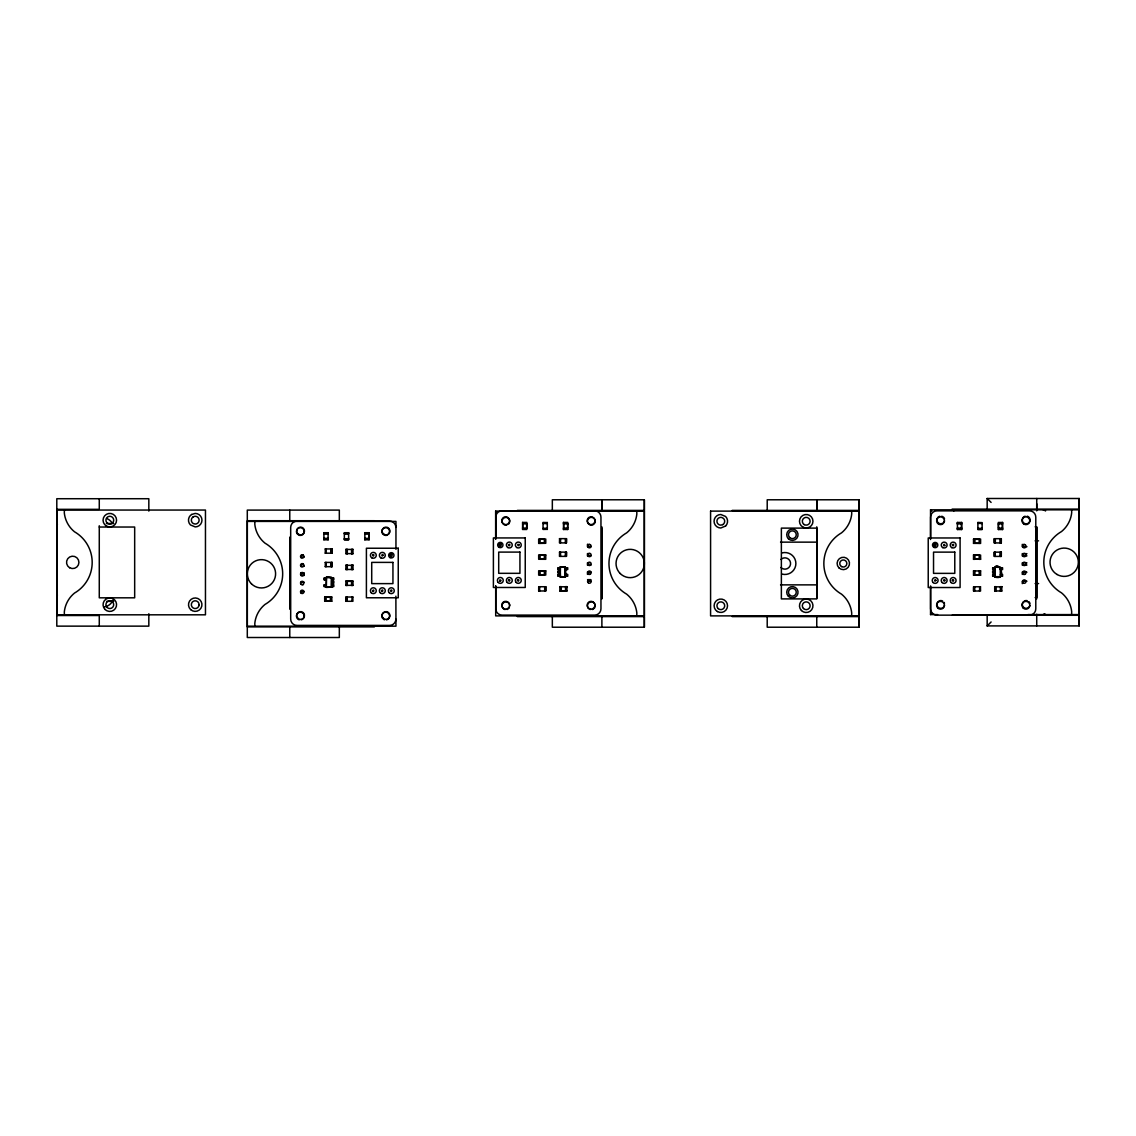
<?xml version="1.0" encoding="UTF-8"?>
<svg xmlns="http://www.w3.org/2000/svg" width="1136" height="1136" viewBox="0 0 1136 1136"><rect width="100%" height="100%" fill="white"/><g stroke="black" fill="none" stroke-linecap="round" stroke-linejoin="round"><path stroke-width="1.5" d="M495.694 586.204L495.694 615.882L644.353 615.882L644.353 511.115L495.694 511.115L495.694 539.06L495.694 511.115M601.881 598.431L601.881 526.834M552.337 616.592L552.337 627.214L644.353 627.214L644.353 499.783L552.337 499.783L552.337 510.405M816.756 598.431L816.756 526.834M767.212 616.592L767.212 627.214L859.242 627.214L859.242 499.783L767.212 499.783L767.212 510.405M937.626 614.59L930.54 614.59L930.54 586.645M930.54 539.501L930.54 509.823L1079.2 509.823L1079.2 614.59L1027.881 614.59M1036.728 598.871L1036.728 527.274M1036.728 509.113L1036.728 503.802M987.17 615.286L987.17 625.908L1079.2 625.908L1079.2 498.491L987.17 498.491L987.17 509.113M64.397 510.05L64.312 512.89A28.031 28.031 0 0 0 74.493 531.776A35.401 35.401 0 0 1 74.493 593.077A28.031 28.031 0 0 0 64.312 611.963L64.397 614.817M254.89 521.41L254.805 524.264A28.031 28.031 0 0 0 264.986 543.15A35.401 35.401 0 0 1 264.986 604.451A28.031 28.031 0 0 0 254.805 623.337L254.89 626.177M636.756 615.882L636.842 613.028A28.031 28.031 0 0 0 626.66 594.156A35.401 35.401 0 0 1 626.66 532.855A28.031 28.031 0 0 0 636.842 513.969L636.756 511.115M851.645 615.882L851.716 613.028A28.031 28.031 0 0 0 841.535 594.156A35.401 35.401 0 0 1 841.535 532.855A28.031 28.031 0 0 0 851.716 513.969L851.645 511.115M1071.603 614.59L1071.688 611.736A28.031 28.031 0 0 0 1061.507 592.85A35.401 35.401 0 0 1 1061.507 531.549A28.031 28.031 0 0 0 1071.688 512.663L1071.603 509.823M372.537 590.72C374.639 588.249 373.872 593.162 372.565 590.933M383.159 555.305C381.043 557.79 381.824 552.877 383.116 555.106M381.526 590.72C383.627 587.965 382.86 593.716 381.554 590.521M935.979 580.468C933.877 582.953 934.644 578.025 935.95 580.255M301.92 575.313L303.908 575.313L303.908 573.14M944.868 545.465C944.186 542.255 942.553 546.913 944.74 545.621M326.387 587.426L331.712 587.085L326.046 587.085L326.387 577.159L331.712 577.486L331.712 587.085M560.488 576.705L559.949 567.191L565.274 566.864L565.614 576.79L560.275 577.116L565.231 577.031M995.122 577.159C1011.21 581.149 992.14 549.867 994.781 576.832M559.949 576.79L560.275 566.864L565.231 566.949M930.54 614.59L931.847 613.27M952.252 615.172L1079.2 615.286L1079.2 625.908M1000.12 576.662L995.108 576.662L995.278 567.219L1000.12 567.389L1000.447 576.832M1000.362 576.776L995.164 577.074M987.17 625.908L991.103 621.974M1000.447 567.233L995.164 566.992M506.784 525.031L505.932 525.144A3.891 3.891 0 0 1 503.986 524.619M56.8 509.34L99.272 509.34L99.272 498.718M517.292 510.405L644.353 510.405L644.353 499.783M732.166 510.405L859.242 510.405L859.242 499.783M247.293 520.714L374.355 520.714M522.546 522.418L526.891 522.418L526.792 529.49L522.546 529.49L522.645 522.418M547.296 522.574L543.051 522.418L543.051 529.447L547.296 529.333M957.392 523.866L961.723 523.866L961.766 522.461L957.392 522.461L957.492 529.532L961.723 529.532L961.766 528.112L957.392 528.112M977.883 522.461L982.129 522.617L982.129 529.49L977.883 529.532L977.883 522.503M543.051 523.313L547.296 523.313M106.358 523.497L113.685 523.497M543.051 523.483L547.296 523.483M977.883 523.355L982.129 523.511M522.546 523.838L526.891 523.838M567.801 523.838L563.456 523.838L563.413 522.418L567.801 522.418L567.702 529.49M998.288 523.866L1002.634 523.866L1002.676 522.461L998.288 522.461L998.388 529.532M1035.166 526.806L1036.728 526.806L1036.728 597.593L1035.166 597.593M99.272 527.033L134.673 527.033L134.673 597.82L99.272 597.82L99.272 525.755M522.546 528.084L526.891 528.084M567.801 528.084L563.456 528.084L563.413 529.49L567.801 529.49M998.288 528.112L1002.634 528.112L1002.676 529.532L998.288 529.532M543.051 528.439L547.296 528.439M977.883 528.467L982.129 528.467M543.051 528.595L547.296 528.595M977.883 528.638L982.129 528.638M977.883 529.376L982.129 529.376M344.364 532.869L348.61 532.869M344.364 533.622L348.61 533.622M344.364 533.778L348.61 533.778M323.859 534.133L328.19 534.133L328.233 532.713L323.859 532.713L323.959 539.799L328.19 539.799L328.233 538.379L323.859 538.379M369.101 534.133L364.755 534.133L364.727 532.713L369.101 532.713L369.001 539.799L364.755 539.799L364.727 538.379L369.101 538.379M344.364 538.734L348.61 538.734M559.466 538.649L566.452 538.649L566.339 542.894L559.466 542.894L559.579 538.649M344.364 538.89L348.61 538.89M973.524 539.174L980.595 539.032L980.595 543.42L973.524 543.32M540.097 539.273L544.343 539.273M974.929 539.316L979.175 539.316M344.364 539.628L348.61 539.628M1035.109 540.835L1038.574 540.835M780.56 542.142L816.983 542.142M540.097 543.136L544.343 543.136M974.929 543.178L979.175 543.178M538.677 543.42L545.763 543.278L545.763 539.032L538.677 538.989L538.677 543.377M588.349 544.485L589.726 544.485M1023.351 544.527L1024.558 544.527M590.876 546.643L587.454 546.643L587.454 544.286M1026.944 546.686L1022.286 546.686L1022.286 544.329M325.194 548.944L332.181 548.944L332.067 553.189L325.194 553.189M351.564 553.672L351.564 549.341L352.969 549.299L352.969 553.672L345.898 553.573L345.898 549.341L347.304 549.299L347.304 553.672M345.898 549.441L352.969 549.441M559.466 552.124L566.452 552.124L566.339 556.37L559.466 556.37L559.579 552.124M345.898 553.715L347.304 553.715M351.564 553.715L352.969 553.715M588.349 553.658L589.726 553.658M1023.351 553.701L1026.944 553.701M301.935 554.78L303.298 554.78M545.763 555.021L538.677 554.879L538.677 559.267L545.763 559.295L545.763 554.922M973.524 554.922L980.595 555.064L980.595 559.295L979.175 559.338L979.175 554.964M540.097 555.163L544.343 555.163M974.929 555.206L979.175 555.206M590.876 555.887L587.454 555.887L587.454 553.53M1026.944 555.859L1022.286 555.93L1022.286 553.559M300.784 556.952L304.207 556.952M540.097 559.026L544.343 559.026M974.929 559.054L979.175 559.054M973.524 559.196L980.595 559.196M325.194 562.419L332.181 562.419L332.067 566.665L325.194 566.665M588.349 562.845L589.726 562.845M1022.684 562.888L1026.944 562.888M301.935 563.953L303.298 563.953M590.876 565.132L587.454 565.132L587.454 562.76M1026.944 565.046L1022.286 565.174L1022.286 562.803M345.898 565.316L352.969 565.316M300.784 566.182L304.207 566.182M560.034 567.744L557.819 567.744L557.819 569.505L560.034 569.505M565.515 567.744L567.73 567.744L567.73 569.505L565.515 569.505M994.866 567.787L992.665 567.787L992.665 569.548L994.866 569.548M1000.362 567.787L1002.577 567.787L1002.577 569.548L1000.362 569.548M345.898 569.463L352.969 569.463M540.097 571.039L544.343 571.039M560.034 571.11L557.819 571.11L557.819 572.871L560.034 572.871M973.524 570.939L980.595 570.939M994.866 571.138L992.665 571.138L992.665 572.913L994.866 572.913M590.876 572.004L587.454 572.004L587.454 574.376M1025.709 572.047L1022.286 572.047L1022.286 574.404M589.74 572.175L587.752 572.175L587.752 574.333M1022.684 572.217L1026.944 572.217M304.207 573.069L300.784 573.069L300.784 575.427L304.207 575.427M303.809 573.581L303.809 574.873M560.034 574.461L557.819 574.461L557.819 576.236L560.034 576.236M565.515 574.461L567.73 574.461L567.73 576.236L565.515 576.236M588.349 574.333L589.726 574.333M1023.351 574.376L1024.558 574.376M994.866 574.504L992.665 574.504L992.665 576.279L994.866 576.279M1000.362 574.504L1002.577 574.504L1002.577 576.279L1000.362 576.279M540.097 574.901L544.343 574.901M974.929 574.944L979.175 574.944M973.524 575.228L974.929 575.228M979.175 575.228L980.595 575.228M326.131 578.039L323.916 578.039L323.916 579.814L326.131 579.814M331.613 578.039L333.828 578.039L333.828 579.814L331.613 579.814M587.553 579.658L590.947 579.658M345.898 581.064L347.304 581.064L347.304 585.438L345.898 585.48L345.898 581.107L352.969 581.206L352.969 585.438L351.564 585.48L351.564 581.107L352.969 581.064M587.454 581.249L590.876 581.249M1026.944 581.234L1022.286 581.291L1022.286 583.648M331.613 581.405L333.828 581.405L333.828 583.18L331.613 583.18M347.304 581.348L351.564 581.348M300.784 582.299L304.207 582.299M1035.109 583.563L1038.574 583.563M301.935 584.628L303.298 584.628M326.131 584.77L323.916 584.77L323.916 586.531L326.131 586.531M331.613 584.77L333.828 584.77L333.828 586.531L331.613 586.531M780.56 584.87L816.983 584.87M345.898 585.338L352.969 585.338M559.863 586.787L566.949 586.787M994.71 586.829L1001.782 586.829M561.283 590.791L565.529 590.791M559.863 590.933L566.949 590.933M994.71 590.961L1001.782 590.961M301.92 591.487L303.809 591.487M300.784 591.544L304.207 591.544M324.697 597.082L331.783 597.082M326.117 597.224L330.363 597.224M326.117 601.086L330.363 601.086M106.628 601.356L113.685 601.356M324.697 601.228L331.783 601.228M56.8 615.513L99.272 615.513L99.272 626.135M517.292 616.592L644.353 616.592L644.353 627.214M732.166 616.592L859.242 616.592L859.242 627.214M247.293 626.887L374.355 626.887M383.769 534.914L385.715 535.439A3.891 3.891 0 0 0 387.66 534.914M499.911 581.135C503.347 580.695 497.98 578.494 500.11 581.206M941.787 516.184L943.533 517.192A3.891 3.891 0 0 1 944.541 518.939M987.17 498.491L991.103 502.424M953.899 510.873L952.138 509.113L1079.2 509.113L1079.2 498.491M930.54 509.823L931.847 511.129M331.613 577.542L326.387 577.159M944.854 580.056C941.801 578.962 944.925 582.839 944.939 580.255M519.024 544.598C515.957 543.505 519.081 547.382 519.095 544.797M509.837 605.758L509.823 605.616A3.891 3.891 0 0 0 506.145 601.867A3.891 3.891 0 0 0 502.084 605.218A3.891 3.891 0 0 0 505.066 609.549M1036.728 498.491L1036.728 510.873M1036.728 614.249L1036.728 625.908M1002.534 522.461L1002.534 529.532M1002.392 523.866L1002.392 528.112M1001.867 567.787L1001.867 569.548M1001.867 574.504L1001.867 576.279M1001.512 567.787L1001.512 569.548M1001.512 574.504L1001.512 576.279M1001.185 538.691L1001.185 542.937M1001.185 552.153L1001.185 556.413M1000.972 567.787L1000.972 569.548M1000.972 574.504L1000.972 576.279M1000.617 567.787L1000.617 569.548M1000.617 574.504L1000.617 576.279M1000.433 538.691L1000.433 542.937M1000.433 552.153L1000.433 556.413M1000.276 538.691L1000.276 542.937M1000.276 552.153L1000.276 556.413M998.53 523.866L998.53 528.112M995.321 538.691L995.321 542.937M995.164 552.153L995.321 556.413M994.866 567.276L994.866 576.776M994.611 567.787L994.611 569.548M994.611 571.138L994.611 572.913M994.611 574.504L994.611 576.279M994.256 538.691L994.256 542.937M994.256 552.153L994.256 556.413M994.256 567.787L994.256 569.548M994.256 571.138L994.256 572.913M994.256 574.504L994.256 576.279M993.716 567.787L993.716 569.548M993.716 571.138L993.716 572.913M993.716 574.504L993.716 576.279M993.361 567.787L993.361 569.548M993.361 571.138L993.361 572.913M993.361 574.504L993.361 576.279M979.701 586.772L979.53 591.018M979.175 539.075L979.175 543.42M979.175 575.185L979.175 570.84L980.595 570.797L980.595 575.185L973.524 575.086L973.524 570.84L974.929 570.797L974.929 575.185M974.929 539.075L974.929 543.42M974.929 554.964L974.929 559.295L973.524 559.338L973.524 554.964M974.574 586.772L974.574 591.018M974.418 586.772L974.418 591.018M973.68 586.772L973.68 591.018M973.524 539.075L973.524 543.42M961.624 522.461L961.624 529.532M961.482 523.866L961.482 528.112M957.35 522.461L957.35 523.866M957.35 528.112L957.35 529.532M930.611 538.308L930.611 517.15A6.291 6.291 0 0 1 936.902 510.859L1029.5 510.859A6.291 6.291 0 0 1 1035.791 517.15L1035.791 608.853A6.291 6.291 0 0 1 1029.5 615.144L936.902 615.144A6.291 6.291 0 0 1 930.611 608.853L930.611 585.935M816.756 616.592L816.756 627.214M601.881 528.112L601.881 598.899M601.881 616.592L601.881 627.214M587.752 544.485L587.752 546.643M587.752 553.658L587.752 555.816M587.752 562.845L587.752 565.004M567.56 523.838L567.56 528.084M567.02 567.744L567.02 569.505M567.02 574.461L567.02 576.236M566.495 538.649L566.495 542.894M566.495 552.124L566.495 556.37M566.665 567.744L566.665 569.505M566.665 574.461L566.665 576.236M566.14 567.744L566.14 569.505M566.14 574.461L566.14 576.236M565.785 567.744L565.785 569.505M565.785 574.461L565.785 576.236M565.515 567.233L565.515 576.747M563.697 523.838L563.697 528.084M563.555 522.418L563.555 529.49M560.488 538.649L560.488 542.894M560.488 552.124L560.488 556.37M560.318 538.649L560.318 542.894M560.318 552.124L560.318 556.37M559.764 567.744L559.764 569.505M559.764 571.11L559.764 572.871M559.764 574.461L559.764 576.236M559.409 567.744L559.409 569.505M559.409 571.11L559.409 572.871M559.409 574.461L559.409 576.236M558.884 567.744L558.884 569.505M558.884 571.11L558.884 572.871M558.884 574.461L558.884 576.236M558.529 567.744L558.529 569.505M558.529 571.11L558.529 572.871M558.529 574.461L558.529 576.236M547.296 522.461L547.296 529.447M545.763 586.73L545.763 590.976M544.854 586.73L544.854 590.976M544.698 586.73L544.698 590.976M544.343 539.032L544.343 543.377M544.343 554.922L544.343 559.267M544.343 570.797L544.343 575.143M540.097 539.032L540.097 543.377M540.097 554.922L540.097 559.267M540.097 570.797L540.097 575.143M539.586 586.73L539.742 590.976M538.833 586.73L538.833 590.976M526.65 523.838L526.65 528.084M522.787 523.838L522.787 528.084M495.765 538.279L495.765 517.107A6.291 6.291 0 0 1 502.069 510.817L594.668 510.817A6.291 6.291 0 0 1 600.958 517.107L600.958 608.811A6.291 6.291 0 0 1 594.668 615.101L502.069 615.101A6.291 6.291 0 0 1 495.765 608.811L495.765 585.892M395.953 549.355L395.953 521.41L247.293 521.41L247.293 626.177L395.953 626.177L395.882 596.187M369.143 532.713L369.143 534.133M369.143 538.379L369.143 539.799M368.859 534.133L368.859 538.379M364.855 532.713L364.855 539.799M352.075 597.025L351.904 601.285M346.949 597.025L346.949 601.285M346.792 597.025L346.792 601.285M346.054 597.025L346.054 601.285M339.323 520.714L339.323 510.092L247.293 510.092L247.293 637.509L339.323 637.509L339.323 626.887M333.118 578.039L333.118 579.814M333.118 581.405L333.118 583.18M333.118 584.77L333.118 586.531M332.763 578.039L332.763 579.814M332.763 581.405L332.763 583.18M332.763 584.77L332.763 586.531M332.237 548.944L332.237 553.189M332.237 562.419L332.237 566.665M332.237 578.039L332.237 579.814M332.237 581.405L332.237 583.18M332.237 584.77L332.237 586.531M331.882 578.039L331.882 579.814M331.882 581.405L331.882 583.18M331.882 584.77L331.882 586.531M331.783 601.327L331.783 596.982L330.363 596.94L330.363 601.327M331.329 548.944L331.329 553.189M331.329 562.419L331.329 566.665M331.172 548.944L331.172 553.189M331.172 562.419L331.172 566.665M328.091 532.713L328.091 539.799M326.217 548.944L326.06 553.189M326.217 562.419L326.217 566.665M326.117 601.327L326.117 596.982L324.697 596.94L324.697 601.327M325.862 578.039L325.862 579.814M325.862 584.77L325.862 586.531M325.507 578.039L325.507 579.814M325.507 584.77L325.507 586.531M325.308 548.944L325.308 553.189M325.308 562.419L325.308 566.665M324.981 578.039L324.981 579.814M324.981 584.77L324.981 586.531M324.626 578.039L324.626 579.814M324.626 584.77L324.626 586.531M323.817 532.713L323.817 534.133M323.817 538.379L323.817 539.799M289.765 510.092L289.765 520.714M289.765 537.129L289.765 609.194M289.765 626.887L289.765 637.509M148.83 511.101L148.83 498.718L56.8 498.718L56.8 626.135L148.83 626.135L148.83 613.752M509.311 523.199A3.891 3.891 0 0 1 508.687 523.994M503.177 523.994A3.891 3.891 0 0 1 506.94 517.491L508.687 518.499A3.891 3.891 0 0 1 509.695 522.248M509.368 607.575A3.891 3.891 0 0 1 508.786 608.413M508.005 609.052A3.891 3.891 0 0 1 507.082 609.478M588.59 523.994A3.891 3.891 0 0 1 588.59 518.499A3.891 3.891 0 0 1 594.1 518.499A3.891 3.891 0 0 1 594.1 523.994M593.29 524.619A3.891 3.891 0 0 1 589.399 524.619M594.71 607.703A3.891 3.891 0 0 1 594.1 608.513M593.29 609.123A3.891 3.891 0 0 1 592.353 609.521M590.337 609.521A3.891 3.891 0 0 1 587.582 604.75A3.891 3.891 0 0 1 592.353 601.995A3.891 3.891 0 0 1 595.108 606.766M944.57 605.332A3.891 3.891 0 0 1 938.947 607.888A3.891 3.891 0 0 1 937.924 601.796M938.719 601.157A3.891 3.891 0 0 1 942.61 601.015M944.073 602.392A3.891 3.891 0 0 1 944.499 603.315M1030.082 519.947A3.891 3.891 0 0 1 1026.532 523.824A3.891 3.891 0 0 1 1022.357 520.629A3.891 3.891 0 0 1 1025.183 516.184M1027.2 516.184A3.891 3.891 0 0 1 1029.94 518.939M1029.94 605.46A3.891 3.891 0 0 1 1024.246 607.831A3.891 3.891 0 0 1 1023.437 601.697M1024.246 601.086A3.891 3.891 0 0 1 1027.2 600.688M1028.932 601.697A3.891 3.891 0 0 1 1029.94 603.443M944.541 520.955A3.891 3.891 0 0 1 942.724 523.313L940.778 523.838A3.891 3.891 0 0 1 939.77 516.184M780.915 559.48A5.666 5.666 0 0 1 788.924 559.508A5.666 5.666 0 0 1 788.895 567.517A5.666 5.666 0 0 1 780.886 567.489M782.065 552.905A10.977 10.977 0 0 1 795.882 563.499A10.977 10.977 0 0 1 782.079 574.106M57.283 566.097A14.157 14.157 0 0 1 57.283 558.77M113.032 600.035A10.977 10.977 0 0 1 104.469 606.894M107.38 518.825A10.977 10.977 0 0 1 111.754 522.446M57.226 600.333A7.086 7.086 0 0 1 57.396 594.923M57.226 529.632A7.086 7.086 0 0 1 57.396 524.221M388.469 534.303A3.891 3.891 0 0 0 384.706 527.786L382.96 528.794A3.891 3.891 0 0 0 381.952 532.557M382.96 534.303A3.891 3.891 0 0 1 382.349 533.494M382.875 618.708A3.891 3.891 0 0 1 383.599 612.787A3.891 3.891 0 0 1 389.293 614.533A3.891 3.891 0 0 1 386.595 619.844M384.579 619.773A3.891 3.891 0 0 1 383.656 619.361M297.561 534.303A3.891 3.891 0 0 1 298.981 527.885A3.891 3.891 0 0 1 304.192 531.889A3.891 3.891 0 0 1 298.356 534.914M296.553 617.061A3.891 3.891 0 0 1 299.293 612.29A3.891 3.891 0 0 1 304.065 615.045A3.891 3.891 0 0 1 301.31 619.816M299.293 619.816A3.891 3.891 0 0 1 296.936 617.998M395.882 619.106A6.291 6.291 0 0 1 389.591 625.411L296.993 625.411A6.291 6.291 0 0 1 290.688 619.106L290.688 527.416A6.291 6.291 0 0 1 296.993 521.112L389.591 521.112A6.291 6.291 0 0 1 395.882 527.416M56.8 510.05L56.8 614.817L205.46 614.817L205.46 510.05L56.8 510.05M601.881 499.783L601.881 510.405L601.881 499.783M710.582 511.115L710.582 615.882L859.242 615.882L859.242 511.115L710.582 511.115M816.756 499.783L816.756 510.405L816.756 499.783M199.112 604.679L199.112 604.821A3.891 3.891 0 0 1 193.163 607.987A3.891 3.891 0 0 1 193.39 601.242A3.891 3.891 0 0 1 199.112 604.821M372.551 555.092C373.559 558.245 374.994 552.877 372.551 555.092M389.989 554.837C391.65 559.991 393.993 551.201 389.989 554.837M390.543 590.507C391.551 593.659 392.985 588.292 390.543 590.507M499.059 544.542C500.706 549.696 503.063 540.906 499.059 544.542M508.53 544.797C509.539 547.935 510.973 542.582 508.53 544.797M508.516 580.212C509.524 583.35 510.959 577.997 508.516 580.212M517.505 580.212C518.513 583.35 519.947 577.997 517.505 580.212M933.891 544.584C935.539 549.739 937.896 540.949 933.891 544.584M952.351 544.84C953.36 547.978 954.794 542.625 952.351 544.84M952.337 580.255C953.345 583.393 954.78 578.039 952.337 580.255M326.543 577.486L326.373 586.929L331.215 587.099L331.385 577.656L326.543 577.486M560.446 567.176L560.261 576.619L565.103 576.804L565.288 567.361L560.446 567.176M191.672 514.466L190.45 515.403A6.745 6.745 0 0 0 190.45 524.946L195.222 526.919A6.745 6.745 0 0 0 201.967 520.174A6.745 6.745 0 0 0 195.222 513.429L191.672 514.466M193.148 516.908L192.467 517.42A3.891 3.891 0 0 0 193.276 523.54L195.222 524.065A3.891 3.891 0 0 0 199.084 519.663A3.891 3.891 0 0 0 194.213 516.411L193.148 516.908M725.592 526.025L720.806 527.999A6.745 6.745 0 0 1 714.061 521.239A6.745 6.745 0 0 1 720.806 514.494L725.592 516.468A6.745 6.745 0 0 1 725.592 526.025M1044.864 614.107L1043.104 614.59A3.536 3.536 0 0 0 1044.864 614.107M722.766 524.619L720.806 525.144A3.891 3.891 0 0 1 716.958 520.742A3.891 3.891 0 0 1 721.814 517.491L723.561 518.499A3.891 3.891 0 0 1 722.766 524.619M816.756 528.112L781.369 528.112L781.369 598.899L816.756 598.899L816.756 528.112M348.61 532.713L344.364 532.713L344.364 539.742L348.61 539.799L348.61 532.756M525.244 537.939L493.393 537.939L493.393 587.482L525.244 587.482L525.244 537.939M960.09 537.967L928.226 537.967L928.226 587.525L960.09 587.525L960.09 537.967M1001.299 538.691L994.312 538.691L994.412 542.937L1001.299 542.937L1001.341 538.691M398.253 548.234L366.403 548.234L366.403 597.777L398.253 597.777L398.253 548.234M519.933 552.096L498.704 552.096L498.704 573.325L519.933 573.325L519.933 552.096M954.78 552.124L933.536 552.124L933.536 573.368L954.78 573.368L954.78 552.124M1001.299 552.153L994.312 552.153L994.412 556.413L1001.299 556.413L1001.341 552.153M392.942 562.391L371.713 562.391L371.713 583.62L392.942 583.62L392.942 562.391M347.304 565.174L345.898 565.174L345.898 569.562L347.304 569.605L347.304 565.217M352.969 565.174L351.564 565.174L351.564 569.562L352.969 569.605L352.969 565.217M545.763 570.897L538.677 570.755L538.677 575.143L545.763 575.043L545.763 570.797M545.706 586.73L538.72 586.73L538.677 590.976L545.706 590.976L545.592 586.73M561.283 586.645L559.863 586.645L559.863 591.032L561.283 591.061L561.283 586.687M566.949 586.645L565.529 586.645L565.529 591.032L566.949 591.061L566.949 586.687M980.553 586.772L973.566 586.772L973.524 591.018L980.553 591.018L980.439 586.772M996.13 586.687L994.71 586.687L994.71 591.061L996.13 591.103L996.13 586.73M1001.782 586.687L1000.376 586.687L1000.376 591.061L1001.782 591.103L1001.782 586.73M352.927 597.025L345.94 597.025L345.898 601.285L352.927 601.285L352.813 597.025M1044.012 509.936L1043.104 509.823A3.536 3.536 0 0 1 1045.603 510.859L1044.012 509.936M565.6 542.894L565.6 538.649L565.444 542.894M565.6 556.37L565.6 552.124L565.444 556.37M502.907 607.973A3.891 3.891 0 0 0 509.425 606.226A3.891 3.891 0 0 0 504.654 601.455A3.891 3.891 0 0 0 502.907 607.973M588.32 607.973A3.891 3.891 0 0 0 594.824 606.226A3.891 3.891 0 0 0 590.067 601.455A3.891 3.891 0 0 0 588.32 607.973M589.115 524.079A3.891 3.891 0 0 0 594.966 520.714A3.891 3.891 0 0 0 589.115 517.334A3.891 3.891 0 0 0 589.115 524.079M503.717 524.079A3.891 3.891 0 0 0 509.553 520.714A3.891 3.891 0 0 0 503.717 517.334A3.891 3.891 0 0 0 503.717 524.079M588.263 547.339A1.676 1.676 0 0 0 591.075 546.586A1.676 1.676 0 0 0 589.016 544.527A1.676 1.676 0 0 0 588.263 547.339M588.263 556.186A1.676 1.676 0 0 0 591.075 555.433A1.676 1.676 0 0 0 589.016 553.374A1.676 1.676 0 0 0 588.263 556.186M588.263 573.893A1.676 1.676 0 0 0 591.075 573.126A1.676 1.676 0 0 0 589.016 571.067A1.676 1.676 0 0 0 588.263 573.893M588.263 565.032A1.676 1.676 0 0 0 591.075 564.28A1.676 1.676 0 0 0 589.016 562.221A1.676 1.676 0 0 0 588.263 565.032M588.263 582.74A1.676 1.676 0 0 0 591.075 581.987A1.676 1.676 0 0 0 589.016 579.928A1.676 1.676 0 0 0 588.263 582.74M507.849 547.552A2.939 2.939 0 0 0 512.265 545.01A2.939 2.939 0 0 0 507.849 542.468A2.939 2.939 0 0 0 507.849 547.552M516.837 547.552A2.939 2.939 0 0 0 521.254 545.01A2.939 2.939 0 0 0 516.837 542.468A2.939 2.939 0 0 0 516.837 547.552M516.227 582.484A2.939 2.939 0 0 0 521.154 581.163A2.939 2.939 0 0 0 517.547 577.571A2.939 2.939 0 0 0 516.227 582.484M499.002 547.311A2.655 2.655 0 0 0 502.978 545.01A2.655 2.655 0 0 0 499.002 542.71A2.655 2.655 0 0 0 499.002 547.311M507.238 582.484A2.939 2.939 0 0 0 512.166 581.163A2.939 2.939 0 0 0 508.559 577.571A2.939 2.939 0 0 0 507.238 582.484M498.25 582.484A2.939 2.939 0 0 0 503.163 581.163A2.939 2.939 0 0 0 499.57 577.571A2.939 2.939 0 0 0 498.25 582.484M620.185 573.51A14.157 14.157 0 0 0 643.871 567.162A14.157 14.157 0 0 0 626.532 549.824A14.157 14.157 0 0 0 620.185 573.51M937.74 608.016A3.891 3.891 0 0 0 944.257 606.269A3.891 3.891 0 0 0 939.486 601.498A3.891 3.891 0 0 0 937.74 608.016M1023.153 608.016A3.891 3.891 0 0 0 1029.67 606.269A3.891 3.891 0 0 0 1024.899 601.498A3.891 3.891 0 0 0 1023.153 608.016M1023.962 524.122A3.891 3.891 0 0 0 1029.798 520.757A3.891 3.891 0 0 0 1023.962 517.377A3.891 3.891 0 0 0 1023.962 524.122M938.549 524.122A3.891 3.891 0 0 0 944.385 520.757A3.891 3.891 0 0 0 938.549 517.377A3.891 3.891 0 0 0 938.549 524.122M1023.096 547.382A1.676 1.676 0 0 0 1025.907 546.629A1.676 1.676 0 0 0 1023.848 544.57A1.676 1.676 0 0 0 1023.096 547.382M1023.096 556.228A1.676 1.676 0 0 0 1025.907 555.476A1.676 1.676 0 0 0 1023.848 553.417A1.676 1.676 0 0 0 1023.096 556.228M1023.096 573.921A1.676 1.676 0 0 0 1025.907 573.169A1.676 1.676 0 0 0 1023.848 571.11A1.676 1.676 0 0 0 1023.096 573.921M1023.096 565.075A1.676 1.676 0 0 0 1025.907 564.322A1.676 1.676 0 0 0 1023.848 562.263A1.676 1.676 0 0 0 1023.096 565.075M1023.096 582.782A1.676 1.676 0 0 0 1025.907 582.015A1.676 1.676 0 0 0 1023.848 579.956A1.676 1.676 0 0 0 1023.096 582.782M942.695 547.595A2.939 2.939 0 0 0 947.097 545.053A2.939 2.939 0 0 0 942.695 542.511A2.939 2.939 0 0 0 942.695 547.595M951.684 547.595A2.939 2.939 0 0 0 956.086 545.053A2.939 2.939 0 0 0 951.684 542.511A2.939 2.939 0 0 0 951.684 547.595M951.073 582.527A2.939 2.939 0 0 0 955.987 581.206A2.939 2.939 0 0 0 952.394 577.613A2.939 2.939 0 0 0 951.073 582.527M933.849 547.353A2.655 2.655 0 0 0 937.825 545.053A2.655 2.655 0 0 0 933.849 542.752A2.655 2.655 0 0 0 933.849 547.353M942.085 582.527A2.939 2.939 0 0 0 946.998 581.206A2.939 2.939 0 0 0 943.405 577.613A2.939 2.939 0 0 0 942.085 582.527M933.096 582.527A2.939 2.939 0 0 0 938.009 581.206A2.939 2.939 0 0 0 934.403 577.613A2.939 2.939 0 0 0 933.096 582.527M1057.105 574.504A14.157 14.157 0 0 0 1078.348 562.249A14.157 14.157 0 0 0 1057.105 549.98A14.157 14.157 0 0 0 1057.105 574.504M841.535 566.566A3.536 3.536 0 0 0 846.845 563.499A3.536 3.536 0 0 0 841.535 560.431A3.536 3.536 0 0 0 841.535 566.566M788.441 538.819A5.68 5.68 0 0 0 797.884 536.093A5.68 5.68 0 0 0 790.798 529.277A5.68 5.68 0 0 0 788.441 538.819M788.441 596.357A5.68 5.68 0 0 0 797.884 593.631A5.68 5.68 0 0 0 790.798 586.815A5.68 5.68 0 0 0 788.441 596.357M789.676 595.079A3.891 3.891 0 0 0 796.151 593.205A3.891 3.891 0 0 0 791.295 588.533A3.891 3.891 0 0 0 789.676 595.079M789.676 537.541A3.891 3.891 0 0 0 796.151 535.667A3.891 3.891 0 0 0 791.295 530.995A3.891 3.891 0 0 0 789.676 537.541M838.95 567.858A6.191 6.191 0 0 0 849.302 565.018A6.191 6.191 0 0 0 841.662 557.478A6.191 6.191 0 0 0 838.95 567.858M802.84 527.09A6.745 6.745 0 0 0 812.964 521.254A6.745 6.745 0 0 0 802.854 515.403A6.745 6.745 0 0 0 802.84 527.09M801.448 610.529A6.745 6.745 0 0 0 812.737 607.504A6.745 6.745 0 0 0 804.473 599.24A6.745 6.745 0 0 0 801.448 610.529M717.441 611.566A6.731 6.731 0 0 0 727.537 605.772A6.731 6.731 0 0 0 717.469 599.922A6.731 6.731 0 0 0 717.441 611.566M804.274 524.619A3.891 3.891 0 0 0 810.11 521.254A3.891 3.891 0 0 0 804.274 517.874A3.891 3.891 0 0 0 804.274 524.619M718.165 608.598A3.891 3.891 0 0 0 724.612 606.624A3.891 3.891 0 0 0 719.67 602.037A3.891 3.891 0 0 0 718.165 608.598M803.464 608.513A3.891 3.891 0 0 0 809.982 606.766A3.891 3.891 0 0 0 805.211 601.995A3.891 3.891 0 0 0 803.464 608.513M190.663 609.62A6.731 6.731 0 0 0 201.782 606.155A6.731 6.731 0 0 0 193.219 598.26A6.731 6.731 0 0 0 190.663 609.62M105.037 609.45A6.745 6.745 0 0 0 116.341 606.425A6.745 6.745 0 0 0 108.062 598.161A6.745 6.745 0 0 0 105.037 609.45M106.443 526.025A6.745 6.745 0 0 0 116.568 520.174A6.745 6.745 0 0 0 106.443 514.324A6.745 6.745 0 0 0 106.443 526.025M69.594 567.716A6.191 6.191 0 0 0 78.924 562.419A6.191 6.191 0 0 0 69.665 556.995A6.191 6.191 0 0 0 69.594 567.716M107.863 523.54A3.891 3.891 0 0 0 113.714 520.174A3.891 3.891 0 0 0 107.863 516.795A3.891 3.891 0 0 0 107.863 523.54M107.068 607.433A3.891 3.891 0 0 0 113.572 605.687A3.891 3.891 0 0 0 108.8 600.916A3.891 3.891 0 0 0 107.068 607.433M251.439 583.805A14.157 14.157 0 0 0 275.125 577.457A14.157 14.157 0 0 0 257.787 560.119A14.157 14.157 0 0 0 251.439 583.805M383.244 618.268A3.891 3.891 0 0 0 389.747 616.521A3.891 3.891 0 0 0 384.99 611.75A3.891 3.891 0 0 0 383.244 618.268M297.831 618.268A3.891 3.891 0 0 0 304.349 616.521A3.891 3.891 0 0 0 299.577 611.75A3.891 3.891 0 0 0 297.831 618.268M298.64 534.374A3.891 3.891 0 0 0 304.476 531.009A3.891 3.891 0 0 0 298.64 527.644A3.891 3.891 0 0 0 298.64 534.374M384.039 534.374A3.891 3.891 0 0 0 389.889 531.009A3.891 3.891 0 0 0 384.039 527.644A3.891 3.891 0 0 0 384.039 534.374M301.012 557.634A1.676 1.676 0 0 0 303.823 556.881A1.676 1.676 0 0 0 301.764 554.822A1.676 1.676 0 0 0 301.012 557.634M301.012 566.481A1.676 1.676 0 0 0 303.823 565.728A1.676 1.676 0 0 0 301.764 563.669A1.676 1.676 0 0 0 301.012 566.481M301.012 584.188A1.676 1.676 0 0 0 303.823 583.435A1.676 1.676 0 0 0 301.764 581.376A1.676 1.676 0 0 0 301.012 584.188M301.012 575.341A1.676 1.676 0 0 0 303.823 574.589A1.676 1.676 0 0 0 301.764 572.53A1.676 1.676 0 0 0 301.012 575.341M301.012 593.035A1.676 1.676 0 0 0 303.823 592.282A1.676 1.676 0 0 0 301.764 590.223A1.676 1.676 0 0 0 301.012 593.035M380.858 557.861A2.939 2.939 0 0 0 385.274 555.305A2.939 2.939 0 0 0 380.858 552.763A2.939 2.939 0 0 0 380.858 557.861M371.87 557.861A2.939 2.939 0 0 0 376.272 555.305A2.939 2.939 0 0 0 371.87 552.763A2.939 2.939 0 0 0 371.87 557.861M371.259 592.779A2.939 2.939 0 0 0 376.172 591.473A2.939 2.939 0 0 0 372.58 587.866A2.939 2.939 0 0 0 371.259 592.779M389.989 557.606A2.655 2.655 0 0 0 393.979 555.305A2.655 2.655 0 0 0 389.989 553.005A2.655 2.655 0 0 0 389.989 557.606M380.248 592.779A2.939 2.939 0 0 0 385.175 591.473A2.939 2.939 0 0 0 381.568 587.866A2.939 2.939 0 0 0 380.248 592.779M389.25 592.779A2.939 2.939 0 0 0 394.164 591.473A2.939 2.939 0 0 0 390.557 587.866A2.939 2.939 0 0 0 389.25 592.779"/></g></svg>
